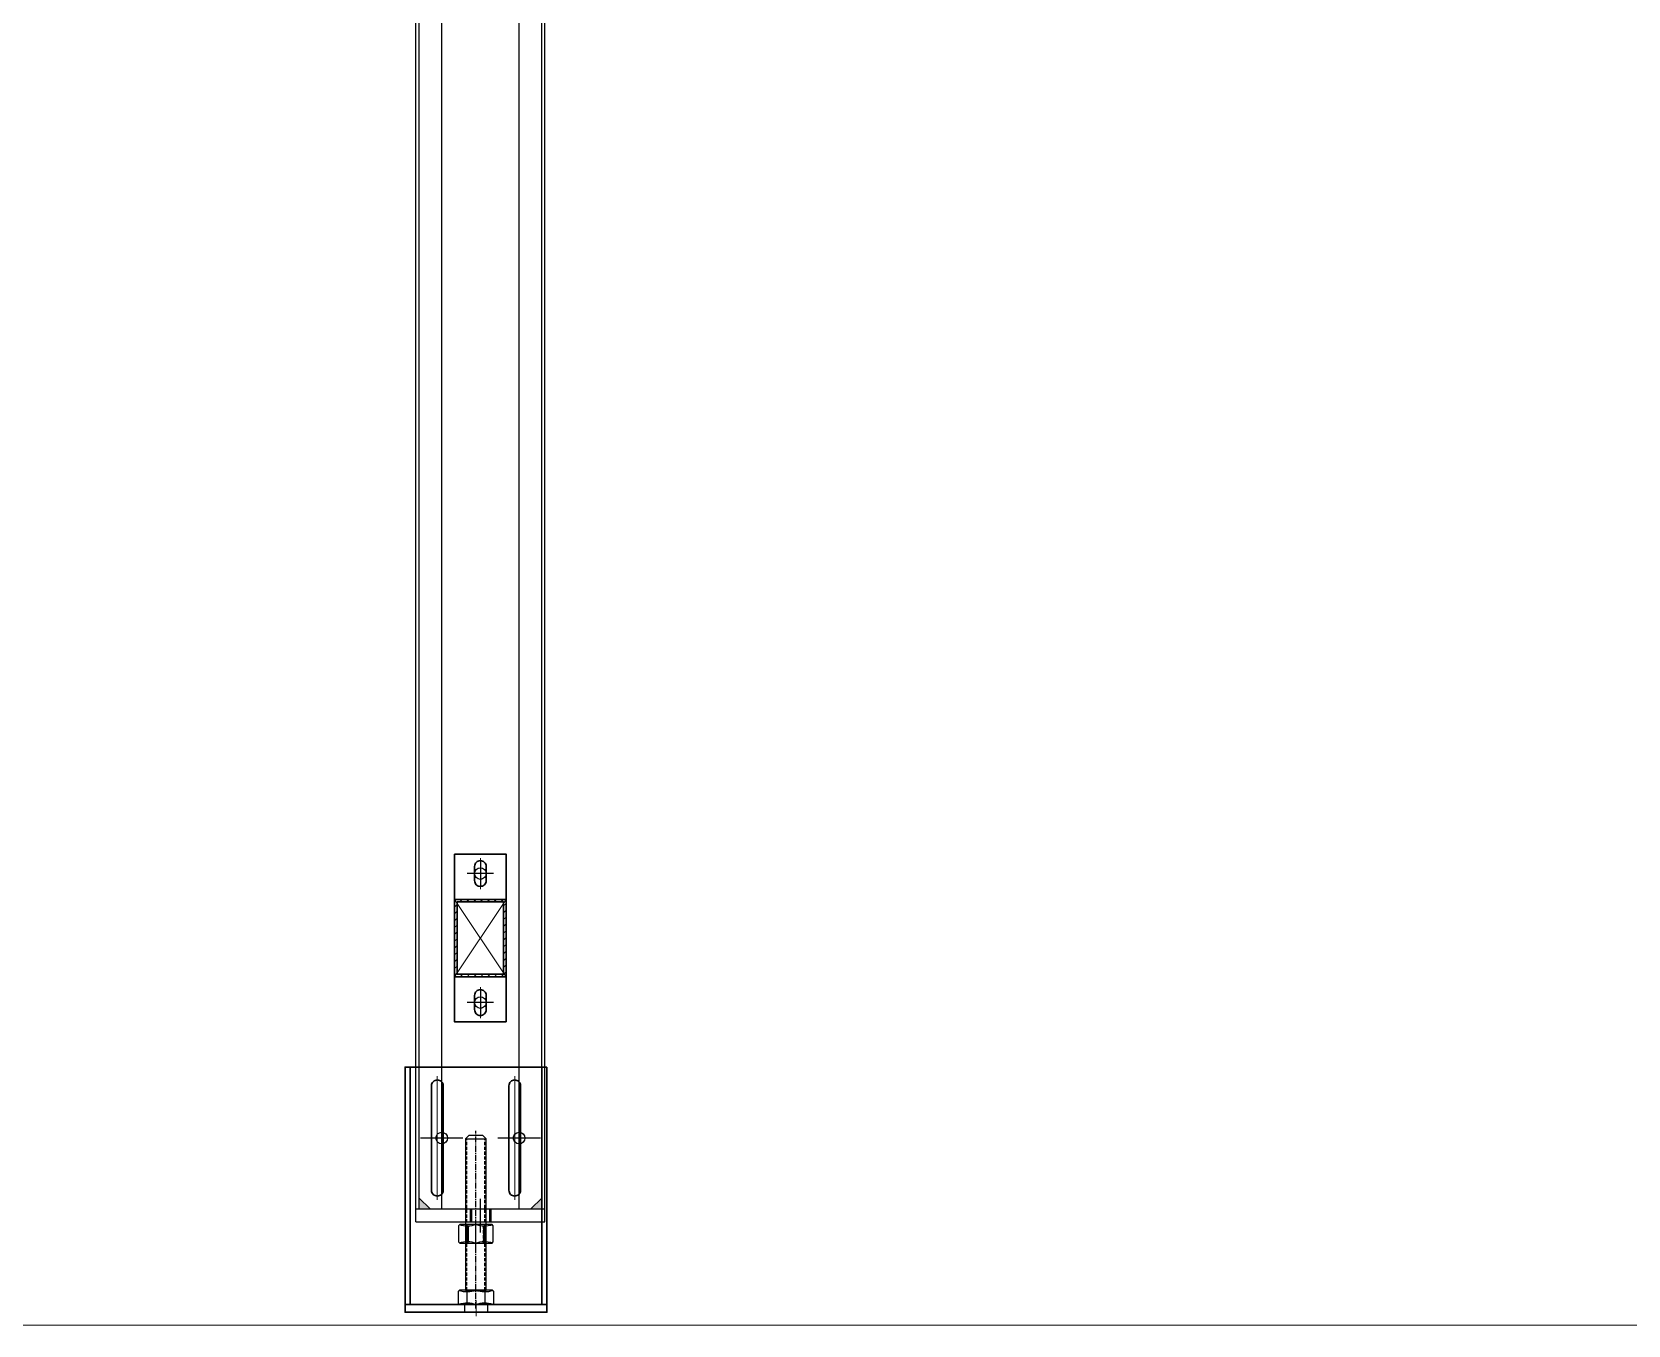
# Model space of a CAD drawing. Header units: millimetres. Extents: x 845401 to 948039, y 511594 to 550263.
# Drawn here: x 900173 to 901410, y 523200 to 524202 of the extents above; entities that cross this region are included whole.
import ezdxf

# ---------------------------------------------------------------- set-up
doc = ezdxf.new("R2010")
doc.units = ezdxf.units.MM
for name, pattern in [('ACAD_ISO02W100', [15, 12, -3]), ('CENTER', [0]), ('CENTER2', [28.575, 19.05, -3.175, 3.175, -3.175]), ('DASHED', [0.75, 0.5, -0.25]), ('HIDDEN', [0.375, 0.25, -0.125])]:
    doc.linetypes.add(name, pattern=pattern)
for name, color, linetype in [('00', 7, 'Continuous'), ('3中心线层', 1, 'CENTER'), ('4虚线层', 6, 'DASHED'), ('5剖面线层', 2, 'Continuous'), ('虚线', 4, 'ACAD_ISO02W100')]:
    doc.layers.add(name, color=color, linetype=linetype)
for name, color, linetype, lineweight in [('A-剖-0.10mm.......SECT-L01', 255, 'Continuous', 18), ('中心线', 1, 'CENTER', 9), ('剖面线', 6, 'Continuous', 15), ('粗实线', 7, 'Continuous', 30), ('细实线', 2, 'Continuous', 18)]:
    doc.layers.add(name, color=color, linetype=linetype, lineweight=lineweight)

# ---------------------------------------------------------------- blocks, each defined once
blk = doc.blocks.new('1840ZJ')
at = {"linetype": 'ByBlock', "lineweight": -2}
h = blk.add_hatch(color=2, dxfattribs=at)
h.paths.add_polyline_path([(813099.5, 412970.7), (813099.5, 412962.2), (813091, 412962.2)])
h.paths.add_polyline_path([(813013, 412962.2), (813004.5, 412962.2), (813004.5, 412970.7)])
for p, q in [((813002, 412952.2), (813002, 414792.3, 0)), ((813102, 412952.2), (813102, 414792.3, 0)), ((813002, 412962.2), (813102, 412962.2)), ((813002, 412952.2), (813102, 412952.2))]:
    blk.add_line(p, q)
for centre in [(813052, 413222.2), (813052, 413122.2), (813022, 413017.2), (813082, 413017.2)]:
    blk.add_circle(centre, 4.5)
at = {"layer": '3中心线层'}
for p, q in [((813062.2, 413222.2), (813041.8, 413222.2)), ((813052, 413232.4), (813052, 413212)), ((813062.2, 413122.2), (813041.8, 413122.2)), ((813052, 413132.4), (813052, 413112)), ((813022, 413033.7), (813022, 413000.7)), ((813082, 413033.7), (813082, 413000.7)), ((813038.5, 413017.2), (813005.5, 413017.2)), ((813098.5, 413017.2), (813065.5, 413017.2)), ((813052, 412943.9), (813052, 412970.1))]:
    blk.add_line(p, q, dxfattribs=at)
at = {"layer": '4虚线层'}
for p, q in [((813004.5, 412962.2), (813004.5, 414792.3, 0)), ((813022, 412962.2), (813022, 414792.3, 0)), ((813082, 412962.2), (813082, 414792.3, 0)), ((813099.5, 412962.2), (813099.5, 414792.3, 0)), ((813044, 412962.2), (813044, 412952.2)), ((813045, 412962.2), (813045, 412952.2)), ((813059, 412962.2), (813059, 412952.2)), ((813060, 412962.2), (813060, 412952.2))]:
    blk.add_line(p, q, dxfattribs=at)
at = {"layer": '5剖面线层'}
for p, q in [((813013, 412962.2), (813004.5, 412970.7)), ((813091, 412962.2), (813099.5, 412970.7))]:
    blk.add_line(p, q, dxfattribs=at)
blk = doc.blocks.new('A$C2E170EB7')
at = {"layer": '中心线'}
for p, q in [((25, 186), (25, 90)), ((85, 186), (85, 90)), ((17.5, 138), (32.5, 138)), ((92.5, 138), (77.5, 138)), ((55, 12), (55, 0))]:
    blk.add_line(p, q, dxfattribs=at)
at = {"layer": '粗实线'}
for p, q in [((4, 193), (4, 9)), ((106, 193), (106, 9))]:
    blk.add_line(p, q, dxfattribs=at)
for points in [[(0, 193), (110, 193), (110, 9), (0, 9)], [(0, 9), (110, 9), (110, 3), (0, 3)]]:
    blk.add_lwpolyline(points, close=True, dxfattribs=at)
for points in [[(25, 183), (25, 183, -0.414214), (29.5, 178.5), (29.5, 97.5, -0.414214), (25, 93), (25, 93, -0.414214), (20.5, 97.5), (20.5, 178.5, -0.414214)], [(85, 183), (85, 183, 0.414214), (80.5, 178.5), (80.5, 97.5, 0.414214), (85, 93), (85, 93, 0.414214), (89.5, 97.5), (89.5, 178.5, 0.414214)]]:
    blk.add_lwpolyline(points, format="xyb", close=True, dxfattribs=at)
at = {"layer": '虚线', "ltscale": 0.5}
for p, q in [((46, 9), (46, 3)), ((64, 9), (64, 3))]:
    blk.add_line(p, q, dxfattribs=at)
blk = doc.blocks.new('ew323')
at = {"color": 1, "linetype": 'CENTER2', "ltscale": 0.25}
blk.add_line((4.5, 63.3), (4.5, 41.9), dxfattribs=at)
at = {"color": 2, "linetype": 'HIDDEN', "ltscale": 10}
for p, q in [((-1.5, 60.5), (-1.5, 46)), ((10.5, 60.5), (10.5, 46))]:
    blk.add_line(p, q, dxfattribs=at)
at = {"color": 2}
for p, q in [((-1.5, 47.2), (-1.5, 59.2)), ((10.5, 47.2), (10.5, 59.2))]:
    blk.add_line(p, q, dxfattribs=at)
blk.add_lwpolyline([(-8, 60.5), (17, 60.5), (18, 59.5), (18, 47), (17, 46), (-8, 46), (-9, 47), (-9, 59.5)], close=True, dxfattribs=at)
blk.add_lwpolyline([(-2.5, 46), (-2.5, 60.5), (11.5, 60.5), (11.5, 46)], dxfattribs=at)
for centre, start, end in [((-2.3, 78.3), 251.7208, 290.8675), ((11.3, 78.3), 249.1325, 288.2792), ((-2.3, 28.2), 69.1325, 108.2792), ((11.3, 28.2), 71.7208, 110.8675)]:
    blk.add_arc(centre, 19.1, start, end, dxfattribs=at)
blk = doc.blocks.new('A$C7142694E')
at = {"color": 1, "linetype": 'CENTER2', "ltscale": 0.25}
blk.add_line((13.8, 0, 0), (13.8, 137.8, 0), dxfattribs=at)
at = {"color": 2}
for p, q in [((21.8, 131.6, 0), (5.8, 131.6, 0)), ((6.8, 12.9, 0), (6.8, 4.3, 0)), ((20.7, 12.9, 0), (20.7, 4.3, 0))]:
    blk.add_line(p, q, dxfattribs=at)
at = {"color": 2, "linetype": 'HIDDEN', "ltscale": 10}
for p, q in [((6.8, 14.1, 0), (6.8, 131.6, 0)), ((20.8, 14.1, 0), (20.8, 131.6, 0))]:
    blk.add_line(p, q, dxfattribs=at)
at = {"color": 2, "elevation": 0}
for points in [[(21.8, 14.1), (5.8, 14.1), (5.8, 131.6), (8.3, 134.1), (19.3, 134.1), (21.8, 131.6)], [(26.5, 3.1), (1, 3.1), (0, 4.1), (0, 13.1), (1, 14.1), (26.5, 14.1), (27.5, 13.1), (27.5, 4.1)]]:
    blk.add_lwpolyline(points, close=True, dxfattribs=at)
at = {"color": 2}
for centre, start, end in [((6.9, 32.7, 0), 252.0147, 290.2789), ((20.6, 32.7, 0), 249.7211, 287.9853), ((6.9, -15.5, 0), 69.7211, 107.9853), ((20.6, -15.5, 0), 72.0147, 110.2789)]:
    blk.add_arc(centre, 19.9, start, end, dxfattribs=at)
at = {"rotation": 180}
blk.add_blockref('ew323', (18.3, 111.1, 0), dxfattribs=at)
blk = doc.blocks.new('A$C39C60854')
at = {"layer": '剖面线'}
h = blk.add_hatch(dxfattribs=at)
h.set_pattern_fill('ANSI31', color=256, scale=30, style=0)
h.set_pattern_definition([(45, (-776643, 668927.5), (-2.65165043, 2.65165043), [])])
h.paths.add_polyline_path([(0, 40), (0, 0), (60, 0), (60, 40)])
h.paths.add_polyline_path([(58, 38), (58, 2), (2, 2), (2, 38)], flags=16)
at = {"layer": '粗实线'}
for points in [[(0, 40), (60, 40), (60, 0), (0, 0)], [(2, 38), (58, 38), (58, 2), (2, 2)]]:
    blk.add_lwpolyline(points, close=True, dxfattribs=at)
blk = doc.blocks.new('A$C771F760B')
at = {"layer": '中心线'}
for p, q in [((20, 13.5), (20, 26.5)), ((120, 13.5), (120, 26.5)), ((32, 20), (8, 20)), ((108, 20), (132, 20))]:
    blk.add_line(p, q, dxfattribs=at)
at = {"layer": '粗实线', "color": 0}
blk.add_lwpolyline([(5, 40), (5, 0), (135, 0), (135, 40)], close=True, dxfattribs=at)
for points in [[(25.5, 24.5), (14.5, 24.5, 0.414214), (10, 20), (10, 20, 0.414214), (14.5, 15.5), (25.5, 15.5, 0.414214), (30, 20), (30, 20, 0.414214)], [(114.5, 24.5), (125.5, 24.5, -0.414214), (130, 20), (130, 20, -0.414214), (125.5, 15.5), (114.5, 15.5, -0.414214), (110, 20), (110, 20, -0.414214)]]:
    blk.add_lwpolyline(points, format="xyb", close=True, dxfattribs=at)
at = {"layer": '细实线'}
for p, q in [((40, 0), (100, 40)), ((40, 40), (100, 0))]:
    blk.add_line(p, q, dxfattribs=at)
at = {"layer": '粗实线'}
blk.add_blockref('A$C39C60854', (40, 0), dxfattribs=at)

msp = doc.modelspace()

# ---------------------------------------------------------------- linework, layer by layer
at = {"layer": 'A-剖-0.10mm.......SECT-L01', "color": 6}
msp.add_line((895654.9, 523199.9, 0), (902473.1, 523199.9, 0), dxfattribs=at)

# ---------------------------------------------------------------- block references
at = {"color": 0, "linetype": 'ByBlock', "lineweight": -2, "xscale": -1}
for name, p in [('A$C2E170EB7', (900572.1, 523206.9, 0)), ('A$C7142694E', (900530.8, 523212.8, 0))]:
    msp.add_blockref(name, p, dxfattribs=at)
at = {"layer": '00'}
msp.add_blockref('1840ZJ', (87468.5, 110327.7), dxfattribs=at)
at = {"layer": '粗实线', "xscale": -1, "rotation": 270}
msp.add_blockref('A$C771F760B', (900500.5, 523429.9), dxfattribs=at)

doc.saveas('drawing.dxf')
